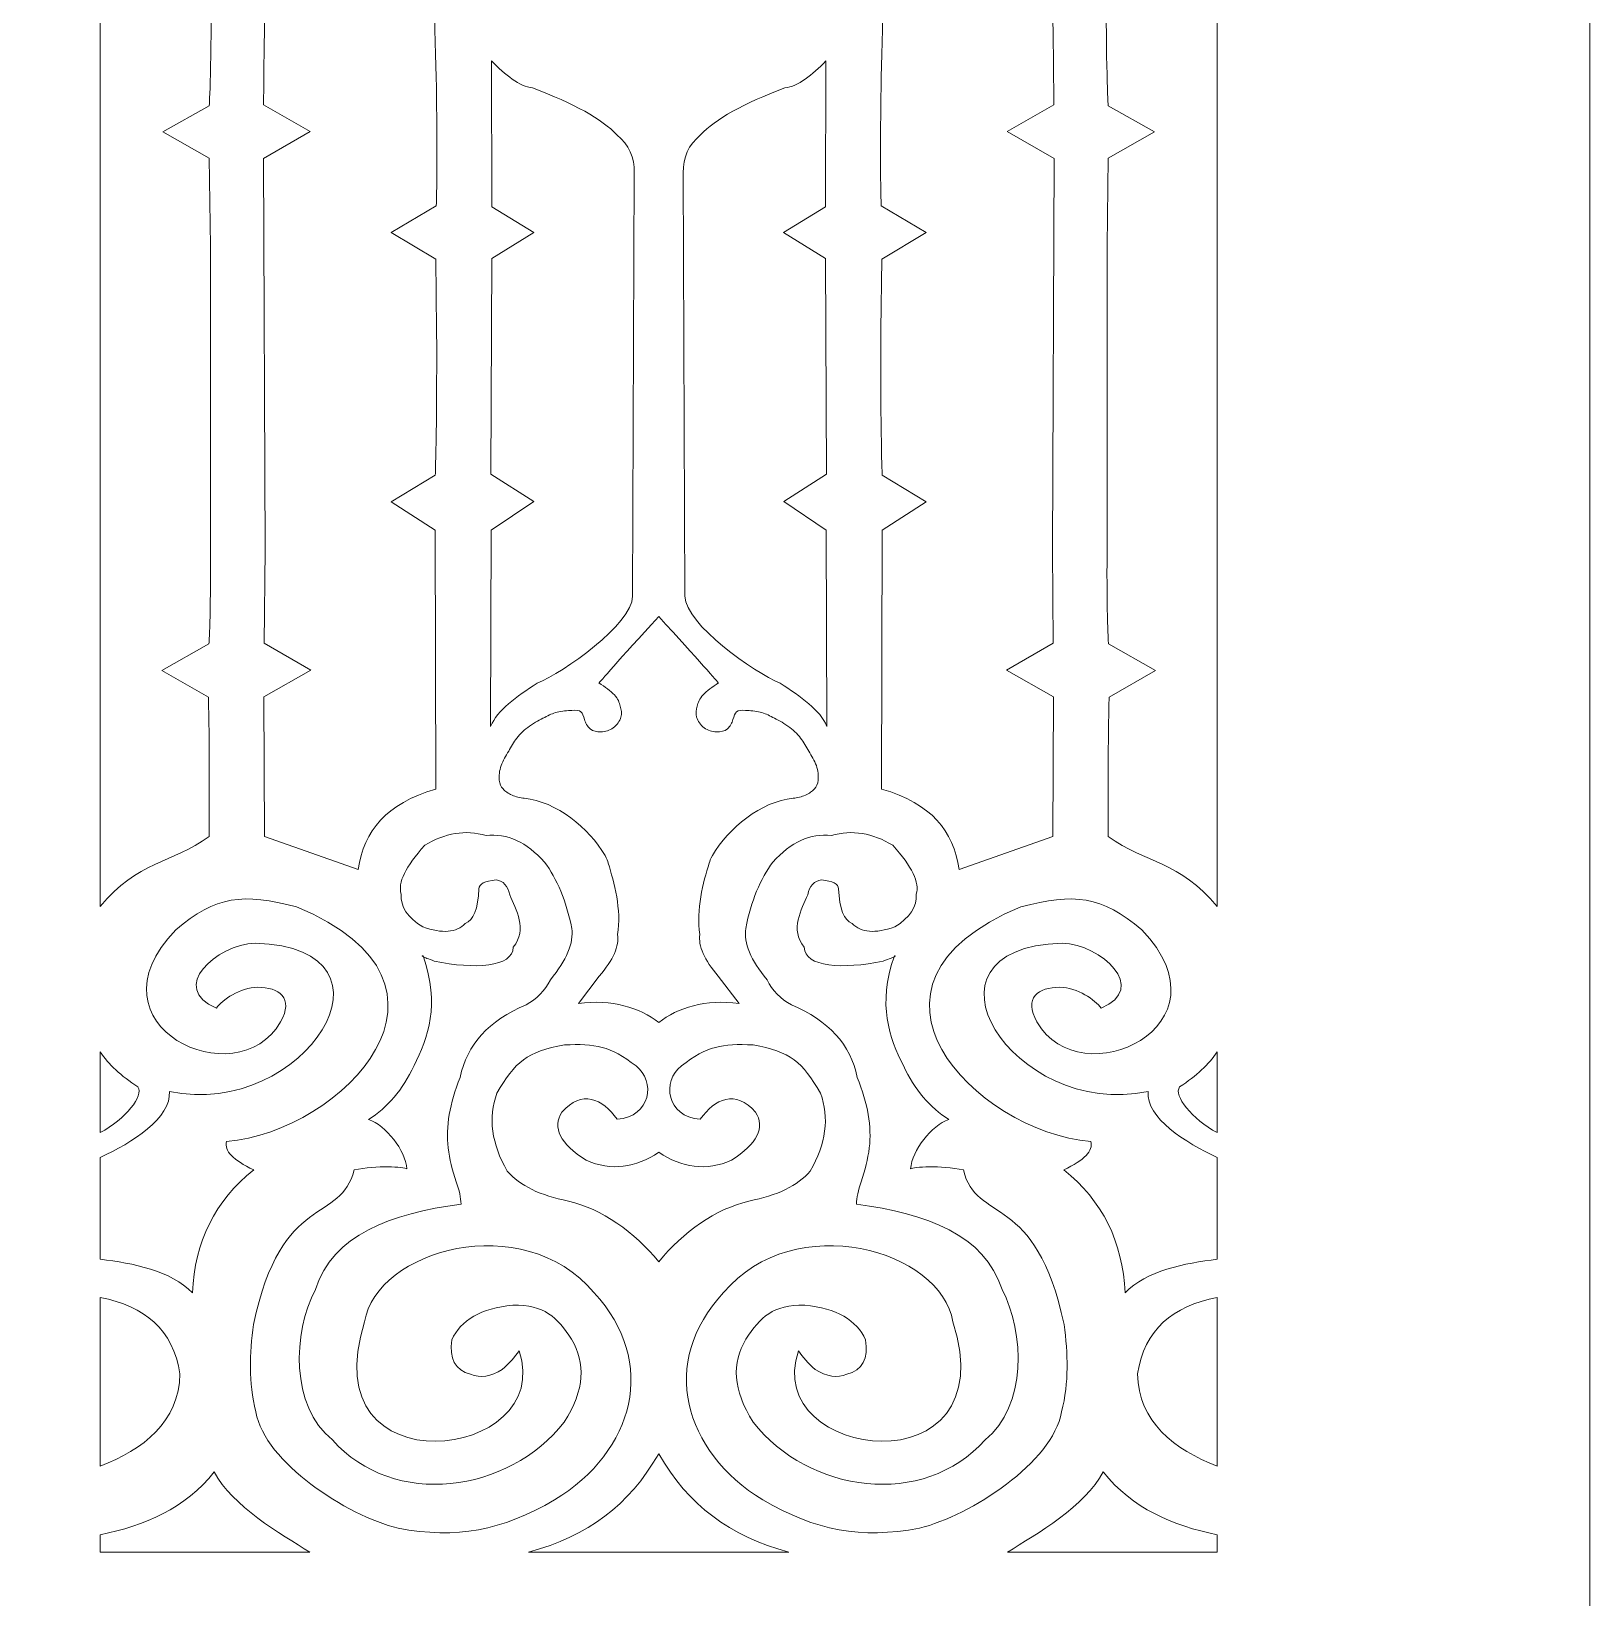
# Model space of a CAD drawing. Header units: centimetres. Extents: x -57 to 60, y -43 to 40.
# Drawn here: x 30.64 to 45.28, y -26.9 to -12.19 of the extents above; entities that cross this region are included whole.
import ezdxf

# ---------------------------------------------------------------- set-up
doc = ezdxf.new("R2010")
doc.units = ezdxf.units.CM
doc.header["$MEASUREMENT"] = 0
doc.layers.add('layer 1', color=7, linetype='Continuous')

msp = doc.modelspace()

# ---------------------------------------------------------------- linework, layer by layer
at = {"layer": 'layer 1', "color": 250, "lineweight": 9}
for points, knots in [([(45.28032, -0.61525), (45.28032, -0.61525), (45.28032, -40.34897), (45.28032, -40.34897), (45.28032, -40.34897), (45.28032, -40.34897), (44.75211, -40.34897), (44.75211, -40.34897), (44.75211, -40.34897), (44.75211, -40.34897), (44.75211, -40.81963), (44.75211, -40.81963), (44.75211, -40.81963), (44.75211, -40.81963), (43.96716, -40.81963), (43.96716, -40.81963), (43.96716, -40.81963), (43.96716, -40.81963), (43.96716, -40.34897), (43.96716, -40.34897), (43.96716, -40.34897), (43.96716, -40.34897), (42.82532, -40.34897), (42.82532, -40.34897), (42.82532, -40.34897), (42.82532, -40.34897), (42.82532, -41.2901), (42.82532, -41.2901), (42.82532, -41.2901), (42.82532, -41.2901), (44.50389, -41.29158), (44.50389, -41.29158), (44.50389, -41.29158), (44.69776, -41.29186), (44.86098, -41.39191), (44.86098, -41.60379), (44.86098, -41.60379), (44.86098, -41.83574), (44.67837, -41.91753), (44.47721, -41.91753), (44.47721, -41.91753), (44.47721, -41.91753), (38.23844, -41.91357), (38.23844, -41.91357), (38.23844, -41.91357), (38.23844, -41.91357), (28.45853, -41.91538), (28.45853, -41.91538), (28.45853, -41.91538), (28.45853, -41.91538), (28.45993, -27.86528), (28.45993, -27.86528), (28.45993, -27.86528), (28.45993, -27.86528), (28.46242, 0.30258), (28.46242, 0.30258), (28.46242, 0.30258), (28.46242, 0.30258), (43.08067, 0.3026), (43.08067, 0.3026), (43.08067, 0.3026), (43.08067, 0.3026), (43.08067, -0.61525), (43.08067, -0.61525), (43.08067, -0.61525), (43.08067, -0.61525), (43.96724, -0.61525), (43.96724, -0.61525), (43.96724, -0.61525), (43.96724, -0.61525), (43.9673, 0.30213), (43.9673, 0.30213), (43.9673, 0.30213), (43.9673, 0.30213), (44.75196, 0.30215), (44.75196, 0.30215), (44.75196, 0.30215), (44.75196, 0.30215), (44.75202, -0.61525), (44.75202, -0.61525), (44.75202, -0.61525), (44.75202, -0.61525), (45.28032, -0.61525), (45.28032, -0.61525)], [0, 0, 0, 0, 0.04545455, 0.04545455, 0.04545455, 0.04545455, 0.09090909, 0.09090909, 0.09090909, 0.09090909, 0.13636364, 0.13636364, 0.13636364, 0.13636364, 0.18181818, 0.18181818, 0.18181818, 0.18181818, 0.22727273, 0.22727273, 0.22727273, 0.22727273, 0.27272727, 0.27272727, 0.27272727, 0.27272727, 0.31818182, 0.31818182, 0.31818182, 0.31818182, 0.36363636, 0.36363636, 0.36363636, 0.36363636, 0.40909091, 0.40909091, 0.40909091, 0.40909091, 0.45454545, 0.45454545, 0.45454545, 0.45454545, 0.5, 0.5, 0.5, 0.5, 0.54545455, 0.54545455, 0.54545455, 0.54545455, 0.59090909, 0.59090909, 0.59090909, 0.59090909, 0.63636364, 0.63636364, 0.63636364, 0.63636364, 0.68181818, 0.68181818, 0.68181818, 0.68181818, 0.72727273, 0.72727273, 0.72727273, 0.72727273, 0.77272727, 0.77272727, 0.77272727, 0.77272727, 0.81818182, 0.81818182, 0.81818182, 0.81818182, 0.86363636, 0.86363636, 0.86363636, 0.86363636, 0.90909091, 0.90909091, 0.90909091, 0.90909091, 1, 1, 1, 1]), ([(31.2832, -20.41032), (31.2832, -20.41032), (31.2832, -11.03386), (31.2832, -11.03386), (31.2832, -11.03386), (31.43518, -11.22485), (31.59277, -11.36597), (31.7179, -11.43883), (31.7179, -11.43883), (31.90635, -11.55226), (32.18446, -11.66567), (32.32476, -11.70421), (32.32476, -11.70421), (32.33181, -12.48266), (32.30725, -12.88865), (32.30725, -12.88865), (32.30725, -12.88865), (32.30725, -12.88865), (31.87209, -13.1325), (31.87209, -13.1325), (31.87209, -13.1325), (31.87209, -13.1325), (32.30801, -13.37871), (32.30801, -13.37871), (32.30801, -13.37871), (32.30801, -13.37871), (32.3181, -14.2056), (32.3181, -14.2056), (32.3181, -14.2056), (32.3181, -14.2056), (32.31795, -17.06929), (32.31795, -17.06929), (32.31795, -17.06929), (32.32309, -17.68396), (32.30463, -17.94311), (32.30463, -17.94311), (32.30463, -17.94311), (32.30463, -17.94311), (31.86231, -18.19165), (31.86231, -18.19165), (31.86231, -18.19165), (31.86231, -18.19165), (32.29939, -18.44173), (32.29939, -18.44173), (32.29939, -18.44173), (32.31108, -18.87685), (32.30494, -19.31533), (32.3067, -19.75068), (32.3067, -19.75068), (31.9541, -20.00814), (31.63494, -19.98095), (31.2832, -20.41032)], [0, 0, 0, 0, 0.07142857, 0.07142857, 0.07142857, 0.07142857, 0.14285714, 0.14285714, 0.14285714, 0.14285714, 0.21428571, 0.21428571, 0.21428571, 0.21428571, 0.28571429, 0.28571429, 0.28571429, 0.28571429, 0.35714286, 0.35714286, 0.35714286, 0.35714286, 0.42857143, 0.42857143, 0.42857143, 0.42857143, 0.5, 0.5, 0.5, 0.5, 0.57142857, 0.57142857, 0.57142857, 0.57142857, 0.64285714, 0.64285714, 0.64285714, 0.64285714, 0.71428571, 0.71428571, 0.71428571, 0.71428571, 0.78571429, 0.78571429, 0.78571429, 0.78571429, 0.85714286, 0.85714286, 0.85714286, 0.85714286, 1, 1, 1, 1]), ([(41.77976, -11.03386), (41.77976, -11.03386), (41.77976, -20.41032), (41.77976, -20.41032), (41.77976, -20.41032), (41.42802, -19.98095), (41.10886, -20.00814), (40.75626, -19.75068), (40.75626, -19.75068), (40.75802, -19.31533), (40.75188, -18.87685), (40.76357, -18.44173), (40.76357, -18.44173), (40.76357, -18.44173), (41.20066, -18.19165), (41.20066, -18.19165), (41.20066, -18.19165), (41.20066, -18.19165), (40.75833, -17.94311), (40.75833, -17.94311), (40.75833, -17.94311), (40.75833, -17.94311), (40.73987, -17.68396), (40.74501, -17.06929), (40.74501, -17.06929), (40.74501, -17.06929), (40.74486, -14.2056), (40.74486, -14.2056), (40.74486, -14.2056), (40.74486, -14.2056), (40.75495, -13.37871), (40.75495, -13.37871), (40.75495, -13.37871), (40.75495, -13.37871), (41.19087, -13.1325), (41.19087, -13.1325), (41.19087, -13.1325), (41.19087, -13.1325), (40.75571, -12.88865), (40.75571, -12.88865), (40.75571, -12.88865), (40.75571, -12.88865), (40.73115, -12.48266), (40.73821, -11.70421), (40.73821, -11.70421), (40.8785, -11.66567), (41.15661, -11.55226), (41.34506, -11.43883), (41.34506, -11.43883), (41.47019, -11.36597), (41.62778, -11.22485), (41.77976, -11.03386)], [0, 0, 0, 0, 0.07142857, 0.07142857, 0.07142857, 0.07142857, 0.14285714, 0.14285714, 0.14285714, 0.14285714, 0.21428571, 0.21428571, 0.21428571, 0.21428571, 0.28571429, 0.28571429, 0.28571429, 0.28571429, 0.35714286, 0.35714286, 0.35714286, 0.35714286, 0.42857143, 0.42857143, 0.42857143, 0.42857143, 0.5, 0.5, 0.5, 0.5, 0.57142857, 0.57142857, 0.57142857, 0.57142857, 0.64285714, 0.64285714, 0.64285714, 0.64285714, 0.71428571, 0.71428571, 0.71428571, 0.71428571, 0.78571429, 0.78571429, 0.78571429, 0.78571429, 0.85714286, 0.85714286, 0.85714286, 0.85714286, 1, 1, 1, 1]), ([(33.70673, -20.0616), (33.70673, -20.0616), (32.82687, -19.75035), (32.82687, -19.75035), (32.82687, -19.75035), (32.82687, -19.75035), (32.82142, -18.44121), (32.82142, -18.44121), (32.82142, -18.44121), (32.82142, -18.44121), (33.26177, -18.19025), (33.26177, -18.19025), (33.26177, -18.19025), (33.26177, -18.19025), (32.82412, -17.93576), (32.82412, -17.93576), (32.82412, -17.93576), (32.82412, -17.93576), (32.83166, -17.05956), (32.83166, -17.05956), (32.83166, -17.05956), (32.83166, -17.05956), (32.81654, -13.38151), (32.81654, -13.38151), (32.81654, -13.38151), (32.81654, -13.38151), (33.25561, -13.12857), (33.25561, -13.12857), (33.25561, -13.12857), (33.25561, -13.12857), (32.81811, -12.87695), (32.81811, -12.87695), (32.81811, -12.87695), (32.81811, -12.87695), (32.82071, -12.45907), (32.83289, -11.69028), (32.83289, -11.69028), (33.09898, -11.62735), (33.59831, -11.16846), (33.637, -11.03876), (33.637, -11.03876), (33.78937, -11.1915), (34.19916, -11.63576), (34.4107, -11.65552), (34.4107, -11.65552), (34.46822, -13.12482), (34.44088, -13.82598), (34.44088, -13.82598), (34.44088, -13.82598), (34.44088, -13.82598), (34.01671, -14.0763), (34.01671, -14.0763), (34.01671, -14.0763), (34.01671, -14.0763), (34.43526, -14.32888), (34.43526, -14.32888), (34.43526, -14.32888), (34.43526, -14.32888), (34.44425, -14.99171), (34.44425, -14.99171), (34.44425, -14.99171), (34.44749, -15.98624), (34.43157, -16.35786), (34.43157, -16.35786), (34.43157, -16.35786), (34.43157, -16.35786), (34.01664, -16.60617), (34.01664, -16.60617), (34.01664, -16.60617), (34.01664, -16.60617), (34.43196, -16.87522), (34.43196, -16.87522), (34.43196, -16.87522), (34.43196, -16.87522), (34.43715, -19.30605), (34.43715, -19.30605), (34.43715, -19.30605), (33.96426, -19.44396), (33.76517, -19.6972), (33.70673, -20.0616)], [0, 0, 0, 0, 0.04761905, 0.04761905, 0.04761905, 0.04761905, 0.0952381, 0.0952381, 0.0952381, 0.0952381, 0.14285714, 0.14285714, 0.14285714, 0.14285714, 0.19047619, 0.19047619, 0.19047619, 0.19047619, 0.23809524, 0.23809524, 0.23809524, 0.23809524, 0.28571429, 0.28571429, 0.28571429, 0.28571429, 0.33333333, 0.33333333, 0.33333333, 0.33333333, 0.38095238, 0.38095238, 0.38095238, 0.38095238, 0.42857143, 0.42857143, 0.42857143, 0.42857143, 0.47619048, 0.47619048, 0.47619048, 0.47619048, 0.52380952, 0.52380952, 0.52380952, 0.52380952, 0.57142857, 0.57142857, 0.57142857, 0.57142857, 0.61904762, 0.61904762, 0.61904762, 0.61904762, 0.66666667, 0.66666667, 0.66666667, 0.66666667, 0.71428571, 0.71428571, 0.71428571, 0.71428571, 0.76190476, 0.76190476, 0.76190476, 0.76190476, 0.80952381, 0.80952381, 0.80952381, 0.80952381, 0.85714286, 0.85714286, 0.85714286, 0.85714286, 0.9047619, 0.9047619, 0.9047619, 0.9047619, 1, 1, 1, 1]), ([(39.35623, -20.0616), (39.35623, -20.0616), (40.23609, -19.75035), (40.23609, -19.75035), (40.23609, -19.75035), (40.23609, -19.75035), (40.24154, -18.44121), (40.24154, -18.44121), (40.24154, -18.44121), (40.24154, -18.44121), (39.80119, -18.19025), (39.80119, -18.19025), (39.80119, -18.19025), (39.80119, -18.19025), (40.23884, -17.93576), (40.23884, -17.93576), (40.23884, -17.93576), (40.23884, -17.93576), (40.2313, -17.05956), (40.2313, -17.05956), (40.2313, -17.05956), (40.2313, -17.05956), (40.24642, -13.38151), (40.24642, -13.38151), (40.24642, -13.38151), (40.24642, -13.38151), (39.80735, -13.12857), (39.80735, -13.12857), (39.80735, -13.12857), (39.80735, -13.12857), (40.24485, -12.87695), (40.24485, -12.87695), (40.24485, -12.87695), (40.24485, -12.87695), (40.24225, -12.45907), (40.23007, -11.69028), (40.23007, -11.69028), (39.96398, -11.62735), (39.46465, -11.16846), (39.42596, -11.03876), (39.42596, -11.03876), (39.27359, -11.1915), (38.8638, -11.63576), (38.65227, -11.65552), (38.65227, -11.65552), (38.59474, -13.12482), (38.62208, -13.82598), (38.62208, -13.82598), (38.62208, -13.82598), (38.62208, -13.82598), (39.04625, -14.0763), (39.04625, -14.0763), (39.04625, -14.0763), (39.04625, -14.0763), (38.6277, -14.32888), (38.6277, -14.32888), (38.6277, -14.32888), (38.6277, -14.32888), (38.61871, -14.99171), (38.61871, -14.99171), (38.61871, -14.99171), (38.61547, -15.98624), (38.63139, -16.35786), (38.63139, -16.35786), (38.63139, -16.35786), (38.63139, -16.35786), (39.04632, -16.60617), (39.04632, -16.60617), (39.04632, -16.60617), (39.04632, -16.60617), (38.631, -16.87522), (38.631, -16.87522), (38.631, -16.87522), (38.631, -16.87522), (38.62581, -19.30605), (38.62581, -19.30605), (38.62581, -19.30605), (39.0987, -19.44396), (39.29779, -19.6972), (39.35623, -20.0616)], [0, 0, 0, 0, 0.04761905, 0.04761905, 0.04761905, 0.04761905, 0.0952381, 0.0952381, 0.0952381, 0.0952381, 0.14285714, 0.14285714, 0.14285714, 0.14285714, 0.19047619, 0.19047619, 0.19047619, 0.19047619, 0.23809524, 0.23809524, 0.23809524, 0.23809524, 0.28571429, 0.28571429, 0.28571429, 0.28571429, 0.33333333, 0.33333333, 0.33333333, 0.33333333, 0.38095238, 0.38095238, 0.38095238, 0.38095238, 0.42857143, 0.42857143, 0.42857143, 0.42857143, 0.47619048, 0.47619048, 0.47619048, 0.47619048, 0.52380952, 0.52380952, 0.52380952, 0.52380952, 0.57142857, 0.57142857, 0.57142857, 0.57142857, 0.61904762, 0.61904762, 0.61904762, 0.61904762, 0.66666667, 0.66666667, 0.66666667, 0.66666667, 0.71428571, 0.71428571, 0.71428571, 0.71428571, 0.76190476, 0.76190476, 0.76190476, 0.76190476, 0.80952381, 0.80952381, 0.80952381, 0.80952381, 0.85714286, 0.85714286, 0.85714286, 0.85714286, 0.9047619, 0.9047619, 0.9047619, 0.9047619, 1, 1, 1, 1]), ([(34.95349, -16.34835), (34.95349, -16.34835), (34.9636, -14.32207), (34.9636, -14.32207), (34.9636, -14.32207), (34.9636, -14.32207), (35.35795, -14.07769), (35.35795, -14.07769), (35.35795, -14.07769), (35.35795, -14.07769), (34.96303, -13.83716), (34.96303, -13.83716), (34.96303, -13.83716), (34.96303, -13.83716), (34.95978, -12.4644), (34.95978, -12.4644), (34.95978, -12.4644), (35.09103, -12.59802), (35.21995, -12.70524), (35.34659, -12.71899), (35.34659, -12.71899), (35.735, -12.86527), (35.99892, -13.01216), (36.13836, -13.1597), (36.13836, -13.1597), (36.25161, -13.25345), (36.30559, -13.37239), (36.30033, -13.51656), (36.30033, -13.51656), (36.30033, -13.51656), (36.28558, -17.4943), (36.28558, -17.4943), (36.28558, -17.4943), (36.27981, -17.75911), (35.63636, -18.21088), (35.38907, -18.31217), (35.38907, -18.31217), (35.19601, -18.43723), (35.01298, -18.56378), (34.95208, -18.71695), (34.95208, -18.71695), (34.95208, -18.71695), (34.95746, -16.87416), (34.95746, -16.87416), (34.95746, -16.87416), (34.95746, -16.87416), (35.35707, -16.60341), (35.35707, -16.60341), (35.35707, -16.60341), (35.35707, -16.60341), (34.95349, -16.34835), (34.95349, -16.34835)], [0, 0, 0, 0, 0.07142857, 0.07142857, 0.07142857, 0.07142857, 0.14285714, 0.14285714, 0.14285714, 0.14285714, 0.21428571, 0.21428571, 0.21428571, 0.21428571, 0.28571429, 0.28571429, 0.28571429, 0.28571429, 0.35714286, 0.35714286, 0.35714286, 0.35714286, 0.42857143, 0.42857143, 0.42857143, 0.42857143, 0.5, 0.5, 0.5, 0.5, 0.57142857, 0.57142857, 0.57142857, 0.57142857, 0.64285714, 0.64285714, 0.64285714, 0.64285714, 0.71428571, 0.71428571, 0.71428571, 0.71428571, 0.78571429, 0.78571429, 0.78571429, 0.78571429, 0.85714286, 0.85714286, 0.85714286, 0.85714286, 1, 1, 1, 1]), ([(38.10948, -16.34835), (38.10948, -16.34835), (38.09936, -14.32207), (38.09936, -14.32207), (38.09936, -14.32207), (38.09936, -14.32207), (37.70501, -14.07769), (37.70501, -14.07769), (37.70501, -14.07769), (37.70501, -14.07769), (38.09993, -13.83716), (38.09993, -13.83716), (38.09993, -13.83716), (38.09993, -13.83716), (38.10318, -12.4644), (38.10318, -12.4644), (38.10318, -12.4644), (37.97194, -12.59802), (37.84301, -12.70524), (37.71637, -12.71899), (37.71637, -12.71899), (37.32796, -12.86527), (37.06404, -13.01216), (36.92461, -13.1597), (36.92461, -13.1597), (36.81135, -13.25345), (36.75737, -13.37239), (36.76263, -13.51656), (36.76263, -13.51656), (36.76263, -13.51656), (36.77738, -17.4943), (36.77738, -17.4943), (36.77738, -17.4943), (36.78315, -17.75911), (37.4266, -18.21088), (37.6739, -18.31217), (37.6739, -18.31217), (37.86695, -18.43723), (38.04998, -18.56378), (38.11088, -18.71695), (38.11088, -18.71695), (38.11088, -18.71695), (38.1055, -16.87416), (38.1055, -16.87416), (38.1055, -16.87416), (38.1055, -16.87416), (37.70589, -16.60341), (37.70589, -16.60341), (37.70589, -16.60341), (37.70589, -16.60341), (38.10948, -16.34835), (38.10948, -16.34835)], [0, 0, 0, 0, 0.07142857, 0.07142857, 0.07142857, 0.07142857, 0.14285714, 0.14285714, 0.14285714, 0.14285714, 0.21428571, 0.21428571, 0.21428571, 0.21428571, 0.28571429, 0.28571429, 0.28571429, 0.28571429, 0.35714286, 0.35714286, 0.35714286, 0.35714286, 0.42857143, 0.42857143, 0.42857143, 0.42857143, 0.5, 0.5, 0.5, 0.5, 0.57142857, 0.57142857, 0.57142857, 0.57142857, 0.64285714, 0.64285714, 0.64285714, 0.64285714, 0.71428571, 0.71428571, 0.71428571, 0.71428571, 0.78571429, 0.78571429, 0.78571429, 0.78571429, 0.85714286, 0.85714286, 0.85714286, 0.85714286, 1, 1, 1, 1]), ([(37.28645, -21.32004), (37.28645, -21.32004), (37.09128, -21.06476), (37.09128, -21.06476), (37.09128, -21.06476), (36.95844, -20.91129), (36.90078, -20.78055), (36.91829, -20.67255), (36.91829, -20.67255), (36.87973, -20.44056), (36.9498, -20.18154), (37.00609, -20.00217), (37.00609, -20.00217), (37.0121, -19.98304), (37.01705, -19.96312), (37.0362, -19.92998), (37.0362, -19.92998), (37.18469, -19.67321), (37.49537, -19.42134), (37.79447, -19.39306), (37.79447, -19.39306), (37.83445, -19.38927), (37.87511, -19.37853), (37.91008, -19.36314), (37.91008, -19.36314), (37.94509, -19.34774), (37.97444, -19.32767), (37.99482, -19.3055), (37.99482, -19.3055), (38.01521, -19.28332), (38.02667, -19.25902), (38.03025, -19.22148), (38.03025, -19.22148), (38.03382, -19.18393), (38.02951, -19.13314), (38.0127, -19.08556), (38.0127, -19.08556), (37.9959, -19.03797), (37.96658, -18.99358), (37.94169, -18.95095), (37.94169, -18.95095), (37.9168, -18.90833), (37.8963, -18.86743), (37.86508, -18.82709), (37.86508, -18.82709), (37.83387, -18.78676), (37.79193, -18.74696), (37.74479, -18.71374), (37.74479, -18.71374), (37.69766, -18.68051), (37.64535, -18.6539), (37.6032, -18.6323), (37.6032, -18.6323), (37.56106, -18.6107), (37.5291, -18.5941), (37.48592, -18.58363), (37.48592, -18.58363), (37.44272, -18.57315), (37.38826, -18.56877), (37.3473, -18.56687), (37.3473, -18.56687), (37.30632, -18.56498), (37.27883, -18.56557), (37.26225, -18.57964), (37.26225, -18.57964), (37.24568, -18.59374), (37.24001, -18.6213), (37.22941, -18.65268), (37.22941, -18.65268), (37.21879, -18.68403), (37.20325, -18.71923), (37.1768, -18.74092), (37.1768, -18.74092), (37.15036, -18.7626), (37.11298, -18.77081), (37.07354, -18.76904), (37.07354, -18.76904), (37.03409, -18.76726), (36.99252, -18.75552), (36.95834, -18.73035), (36.95834, -18.73035), (36.92417, -18.70518), (36.89734, -18.66659), (36.88704, -18.63073), (36.88704, -18.63073), (36.87673, -18.59488), (36.88295, -18.56175), (36.8923, -18.52747), (36.8923, -18.52747), (36.90167, -18.4932), (36.91419, -18.45778), (36.94813, -18.42128), (36.94813, -18.42128), (36.98207, -18.38479), (37.03748, -18.34721), (37.09286, -18.30964), (37.09286, -18.30964), (37.09286, -18.30964), (36.90625, -18.09215), (36.53148, -17.6861), (36.53148, -17.6861), (36.15672, -18.09215), (35.9701, -18.30964), (35.9701, -18.30964), (35.9701, -18.30964), (36.02549, -18.34721), (36.08089, -18.38479), (36.11483, -18.42128), (36.11483, -18.42128), (36.14877, -18.45778), (36.1613, -18.4932), (36.17066, -18.52747), (36.17066, -18.52747), (36.18001, -18.56175), (36.18623, -18.59488), (36.17593, -18.63073), (36.17593, -18.63073), (36.16562, -18.66659), (36.1388, -18.70518), (36.10462, -18.73035), (36.10462, -18.73035), (36.07044, -18.75552), (36.02887, -18.76726), (35.98942, -18.76904), (35.98942, -18.76904), (35.94998, -18.77081), (35.91261, -18.7626), (35.88616, -18.74092), (35.88616, -18.74092), (35.85971, -18.71923), (35.84417, -18.68403), (35.83355, -18.65268), (35.83355, -18.65268), (35.82295, -18.6213), (35.81728, -18.59374), (35.80071, -18.57964), (35.80071, -18.57964), (35.78413, -18.56557), (35.75664, -18.56498), (35.71567, -18.56687), (35.71567, -18.56687), (35.6747, -18.56877), (35.62024, -18.57315), (35.57705, -18.58363), (35.57705, -18.58363), (35.53386, -18.5941), (35.5019, -18.6107), (35.45976, -18.6323), (35.45976, -18.6323), (35.41761, -18.6539), (35.3653, -18.68051), (35.31817, -18.71374), (35.31817, -18.71374), (35.27103, -18.74696), (35.22909, -18.78676), (35.19788, -18.82709), (35.19788, -18.82709), (35.16666, -18.86743), (35.14616, -18.90833), (35.12127, -18.95095), (35.12127, -18.95095), (35.09638, -18.99358), (35.06706, -19.03797), (35.05026, -19.08556), (35.05026, -19.08556), (35.03345, -19.13314), (35.02914, -19.18393), (35.03272, -19.22148), (35.03272, -19.22148), (35.03629, -19.25902), (35.04775, -19.28332), (35.06814, -19.3055), (35.06814, -19.3055), (35.08852, -19.32767), (35.11788, -19.34774), (35.15288, -19.36314), (35.15288, -19.36314), (35.18785, -19.37853), (35.22851, -19.38927), (35.26849, -19.39306), (35.26849, -19.39306), (35.56759, -19.42134), (35.87827, -19.67321), (36.02676, -19.92998), (36.02676, -19.92998), (36.04591, -19.96312), (36.05086, -19.98304), (36.05687, -20.00217), (36.05687, -20.00217), (36.11316, -20.18154), (36.18323, -20.44056), (36.14467, -20.67255), (36.14467, -20.67255), (36.16219, -20.78055), (36.10453, -20.91129), (35.97168, -21.06476), (35.97168, -21.06476), (35.97168, -21.06476), (35.77651, -21.32004), (35.77651, -21.32004), (35.77651, -21.32004), (36.09158, -21.27835), (36.35161, -21.358), (36.53148, -21.5007), (36.53148, -21.5007), (36.71135, -21.358), (36.97138, -21.27835), (37.28645, -21.32004)], [0, 0, 0, 0, 0.01886792, 0.01886792, 0.01886792, 0.01886792, 0.03773585, 0.03773585, 0.03773585, 0.03773585, 0.05660377, 0.05660377, 0.05660377, 0.05660377, 0.0754717, 0.0754717, 0.0754717, 0.0754717, 0.09433962, 0.09433962, 0.09433962, 0.09433962, 0.11320755, 0.11320755, 0.11320755, 0.11320755, 0.13207547, 0.13207547, 0.13207547, 0.13207547, 0.1509434, 0.1509434, 0.1509434, 0.1509434, 0.16981132, 0.16981132, 0.16981132, 0.16981132, 0.18867925, 0.18867925, 0.18867925, 0.18867925, 0.20754717, 0.20754717, 0.20754717, 0.20754717, 0.22641509, 0.22641509, 0.22641509, 0.22641509, 0.24528302, 0.24528302, 0.24528302, 0.24528302, 0.26415094, 0.26415094, 0.26415094, 0.26415094, 0.28301887, 0.28301887, 0.28301887, 0.28301887, 0.30188679, 0.30188679, 0.30188679, 0.30188679, 0.32075472, 0.32075472, 0.32075472, 0.32075472, 0.33962264, 0.33962264, 0.33962264, 0.33962264, 0.35849057, 0.35849057, 0.35849057, 0.35849057, 0.37735849, 0.37735849, 0.37735849, 0.37735849, 0.39622642, 0.39622642, 0.39622642, 0.39622642, 0.41509434, 0.41509434, 0.41509434, 0.41509434, 0.43396226, 0.43396226, 0.43396226, 0.43396226, 0.45283019, 0.45283019, 0.45283019, 0.45283019, 0.47169811, 0.47169811, 0.47169811, 0.47169811, 0.49056604, 0.49056604, 0.49056604, 0.49056604, 0.50943396, 0.50943396, 0.50943396, 0.50943396, 0.52830189, 0.52830189, 0.52830189, 0.52830189, 0.54716981, 0.54716981, 0.54716981, 0.54716981, 0.56603774, 0.56603774, 0.56603774, 0.56603774, 0.58490566, 0.58490566, 0.58490566, 0.58490566, 0.60377358, 0.60377358, 0.60377358, 0.60377358, 0.62264151, 0.62264151, 0.62264151, 0.62264151, 0.64150943, 0.64150943, 0.64150943, 0.64150943, 0.66037736, 0.66037736, 0.66037736, 0.66037736, 0.67924528, 0.67924528, 0.67924528, 0.67924528, 0.69811321, 0.69811321, 0.69811321, 0.69811321, 0.71698113, 0.71698113, 0.71698113, 0.71698113, 0.73584906, 0.73584906, 0.73584906, 0.73584906, 0.75471698, 0.75471698, 0.75471698, 0.75471698, 0.77358491, 0.77358491, 0.77358491, 0.77358491, 0.79245283, 0.79245283, 0.79245283, 0.79245283, 0.81132075, 0.81132075, 0.81132075, 0.81132075, 0.83018868, 0.83018868, 0.83018868, 0.83018868, 0.8490566, 0.8490566, 0.8490566, 0.8490566, 0.86792453, 0.86792453, 0.86792453, 0.86792453, 0.88679245, 0.88679245, 0.88679245, 0.88679245, 0.90566038, 0.90566038, 0.90566038, 0.90566038, 0.9245283, 0.9245283, 0.9245283, 0.9245283, 0.94339623, 0.94339623, 0.94339623, 0.94339623, 0.96226415, 0.96226415, 0.96226415, 0.96226415, 1, 1, 1, 1]), ([(34.23203, -21.90451), (34.3647, -21.64449), (34.47636, -21.32568), (34.31947, -20.88234), (34.31947, -20.88234), (34.333, -20.88921), (34.36235, -20.90129), (34.42208, -20.92247), (34.42208, -20.92247), (34.79985, -21.00173), (35.16166, -20.98094), (35.16412, -20.791), (35.16412, -20.791), (35.30263, -20.62312), (35.18874, -20.43715), (35.13094, -20.30007), (35.13094, -20.30007), (35.11354, -20.21537), (35.07096, -20.16835), (35.00322, -20.15902), (35.00322, -20.15902), (34.89624, -20.17006), (34.84253, -20.1982), (34.84208, -20.24344), (34.84208, -20.24344), (34.83304, -20.43206), (34.79003, -20.5406), (34.71303, -20.56906), (34.71303, -20.56906), (34.63085, -20.65561), (34.49775, -20.66632), (34.31375, -20.60118), (34.31375, -20.60118), (34.17118, -20.51409), (34.10352, -20.41166), (34.11075, -20.29385), (34.11075, -20.29385), (34.07774, -20.1867), (34.15157, -20.03364), (34.33225, -19.8347), (34.33225, -19.8347), (34.52209, -19.71804), (34.71423, -19.68718), (34.90866, -19.7421), (34.90866, -19.7421), (35.10683, -19.72143), (35.29002, -19.80478), (35.45827, -19.99213), (35.45827, -19.99213), (35.57692, -20.1496), (35.6622, -20.3571), (35.7141, -20.61465), (35.7141, -20.61465), (35.73366, -20.75226), (35.66667, -20.91317), (35.51315, -21.09738), (35.51315, -21.09738), (35.46242, -21.20067), (35.38612, -21.27966), (35.28424, -21.33435), (35.28424, -21.33435), (34.93448, -21.48004), (34.72821, -21.70678), (34.66545, -22.01462), (34.66545, -22.01462), (34.5668, -22.26053), (34.52915, -22.48143), (34.5525, -22.67732), (34.5525, -22.67732), (34.56606, -22.78054), (34.59137, -22.88639), (34.62844, -22.99487), (34.62844, -22.99487), (34.65684, -23.07476), (34.67191, -23.14499), (34.67365, -23.20561), (34.67365, -23.20561), (34.01137, -23.29716), (33.47084, -23.49194), (33.30445, -24.00768), (33.30445, -24.00768), (33.09213, -24.4155), (33.07004, -25.10179), (33.46455, -25.4203), (33.46455, -25.4203), (34.04165, -26.07038), (35.12425, -25.92117), (35.64278, -25.25313), (35.64278, -25.25313), (35.83913, -24.9484), (35.84381, -24.70051), (35.71293, -24.47596), (35.71293, -24.47596), (35.5764, -24.26491), (35.45732, -24.15211), (35.15943, -24.15432), (35.15943, -24.15432), (34.86157, -24.18497), (34.67079, -24.2942), (34.58711, -24.48198), (34.58711, -24.48198), (34.55921, -24.65789), (34.61819, -24.76522), (34.76406, -24.804), (34.76406, -24.804), (34.85388, -24.84223), (34.95306, -24.82724), (35.06155, -24.75906), (35.06155, -24.75906), (35.12707, -24.70126), (35.17937, -24.64242), (35.21847, -24.58251), (35.21847, -24.58251), (35.57566, -25.61939), (33.2524, -25.90584), (33.7679, -24.31161), (33.7679, -24.31161), (33.87436, -23.63915), (35.25304, -23.24168), (35.92252, -24.03733), (35.92252, -24.03733), (36.53117, -24.6911), (36.30143, -25.52729), (35.55263, -25.98481), (35.55263, -25.98481), (35.05136, -26.27464), (34.63605, -26.35215), (34.0823, -26.25086), (34.0823, -26.25086), (33.59508, -26.12974), (32.83132, -25.63421), (32.74539, -25.158), (32.74539, -25.158), (32.67461, -24.87282), (32.68568, -24.61559), (32.72251, -24.33605), (32.72251, -24.33605), (32.98578, -23.08605), (33.55009, -23.38993), (33.66789, -22.88439), (33.66789, -22.88439), (33.88286, -22.83636), (34.13865, -22.85804), (34.16468, -22.87486), (34.16468, -22.87486), (34.15153, -22.69886), (33.96791, -22.46783), (33.80461, -22.40965), (33.80461, -22.40965), (33.98302, -22.29909), (34.12548, -22.13071), (34.23203, -21.90451)], [0, 0, 0, 0, 0.02564103, 0.02564103, 0.02564103, 0.02564103, 0.05128205, 0.05128205, 0.05128205, 0.05128205, 0.07692308, 0.07692308, 0.07692308, 0.07692308, 0.1025641, 0.1025641, 0.1025641, 0.1025641, 0.12820513, 0.12820513, 0.12820513, 0.12820513, 0.15384615, 0.15384615, 0.15384615, 0.15384615, 0.17948718, 0.17948718, 0.17948718, 0.17948718, 0.20512821, 0.20512821, 0.20512821, 0.20512821, 0.23076923, 0.23076923, 0.23076923, 0.23076923, 0.25641026, 0.25641026, 0.25641026, 0.25641026, 0.28205128, 0.28205128, 0.28205128, 0.28205128, 0.30769231, 0.30769231, 0.30769231, 0.30769231, 0.33333333, 0.33333333, 0.33333333, 0.33333333, 0.35897436, 0.35897436, 0.35897436, 0.35897436, 0.38461538, 0.38461538, 0.38461538, 0.38461538, 0.41025641, 0.41025641, 0.41025641, 0.41025641, 0.43589744, 0.43589744, 0.43589744, 0.43589744, 0.46153846, 0.46153846, 0.46153846, 0.46153846, 0.48717949, 0.48717949, 0.48717949, 0.48717949, 0.51282051, 0.51282051, 0.51282051, 0.51282051, 0.53846154, 0.53846154, 0.53846154, 0.53846154, 0.56410256, 0.56410256, 0.56410256, 0.56410256, 0.58974359, 0.58974359, 0.58974359, 0.58974359, 0.61538462, 0.61538462, 0.61538462, 0.61538462, 0.64102564, 0.64102564, 0.64102564, 0.64102564, 0.66666667, 0.66666667, 0.66666667, 0.66666667, 0.69230769, 0.69230769, 0.69230769, 0.69230769, 0.71794872, 0.71794872, 0.71794872, 0.71794872, 0.74358974, 0.74358974, 0.74358974, 0.74358974, 0.76923077, 0.76923077, 0.76923077, 0.76923077, 0.79487179, 0.79487179, 0.79487179, 0.79487179, 0.82051282, 0.82051282, 0.82051282, 0.82051282, 0.84615385, 0.84615385, 0.84615385, 0.84615385, 0.87179487, 0.87179487, 0.87179487, 0.87179487, 0.8974359, 0.8974359, 0.8974359, 0.8974359, 0.92307692, 0.92307692, 0.92307692, 0.92307692, 0.94871795, 0.94871795, 0.94871795, 0.94871795, 1, 1, 1, 1]), ([(38.83093, -21.90451), (38.69826, -21.64449), (38.5866, -21.32568), (38.74349, -20.88234), (38.74349, -20.88234), (38.72996, -20.88921), (38.70061, -20.90129), (38.64088, -20.92247), (38.64088, -20.92247), (38.26311, -21.00173), (37.9013, -20.98094), (37.89884, -20.791), (37.89884, -20.791), (37.76033, -20.62312), (37.87422, -20.43715), (37.93202, -20.30007), (37.93202, -20.30007), (37.94942, -20.21537), (37.99201, -20.16835), (38.05974, -20.15902), (38.05974, -20.15902), (38.16672, -20.17006), (38.22043, -20.1982), (38.22088, -20.24344), (38.22088, -20.24344), (38.22992, -20.43206), (38.27293, -20.5406), (38.34993, -20.56906), (38.34993, -20.56906), (38.43211, -20.65561), (38.56521, -20.66632), (38.74922, -20.60118), (38.74922, -20.60118), (38.89179, -20.51409), (38.95945, -20.41166), (38.95221, -20.29385), (38.95221, -20.29385), (38.98523, -20.1867), (38.91139, -20.03364), (38.73071, -19.8347), (38.73071, -19.8347), (38.54087, -19.71804), (38.34873, -19.68718), (38.1543, -19.7421), (38.1543, -19.7421), (37.95613, -19.72143), (37.77294, -19.80478), (37.6047, -19.99213), (37.6047, -19.99213), (37.48604, -20.1496), (37.40077, -20.3571), (37.34886, -20.61465), (37.34886, -20.61465), (37.3293, -20.75226), (37.39629, -20.91317), (37.54981, -21.09738), (37.54981, -21.09738), (37.60055, -21.20067), (37.67684, -21.27966), (37.77873, -21.33435), (37.77873, -21.33435), (38.12849, -21.48004), (38.33475, -21.70678), (38.39751, -22.01462), (38.39751, -22.01462), (38.49617, -22.26053), (38.53381, -22.48143), (38.51046, -22.67732), (38.51046, -22.67732), (38.4969, -22.78054), (38.47159, -22.88639), (38.43452, -22.99487), (38.43452, -22.99487), (38.40612, -23.07476), (38.39105, -23.14499), (38.38931, -23.20561), (38.38931, -23.20561), (39.0516, -23.29716), (39.59212, -23.49194), (39.75851, -24.00768), (39.75851, -24.00768), (39.97083, -24.4155), (39.99292, -25.10179), (39.59841, -25.4203), (39.59841, -25.4203), (39.02131, -26.07038), (37.93871, -25.92117), (37.42018, -25.25313), (37.42018, -25.25313), (37.22383, -24.9484), (37.21915, -24.70051), (37.35003, -24.47596), (37.35003, -24.47596), (37.48657, -24.26491), (37.60564, -24.15211), (37.90353, -24.15432), (37.90353, -24.15432), (38.2014, -24.18497), (38.39217, -24.2942), (38.47586, -24.48198), (38.47586, -24.48198), (38.50375, -24.65789), (38.44477, -24.76522), (38.2989, -24.804), (38.2989, -24.804), (38.20908, -24.84223), (38.10991, -24.82724), (38.00142, -24.75906), (38.00142, -24.75906), (37.9359, -24.70126), (37.88359, -24.64242), (37.84449, -24.58251), (37.84449, -24.58251), (37.4873, -25.61939), (39.81056, -25.90584), (39.29506, -24.31161), (39.29506, -24.31161), (39.1886, -23.63915), (37.80993, -23.24168), (37.14044, -24.03733), (37.14044, -24.03733), (36.5318, -24.6911), (36.76153, -25.52729), (37.51033, -25.98481), (37.51033, -25.98481), (38.0116, -26.27464), (38.42691, -26.35215), (38.98066, -26.25086), (38.98066, -26.25086), (39.46788, -26.12974), (40.23164, -25.63421), (40.31757, -25.158), (40.31757, -25.158), (40.38835, -24.87282), (40.37728, -24.61559), (40.34045, -24.33605), (40.34045, -24.33605), (40.07718, -23.08605), (39.51287, -23.38993), (39.39507, -22.88439), (39.39507, -22.88439), (39.1801, -22.83636), (38.92432, -22.85804), (38.89828, -22.87486), (38.89828, -22.87486), (38.91144, -22.69886), (39.09506, -22.46783), (39.25836, -22.40965), (39.25836, -22.40965), (39.07994, -22.29909), (38.93748, -22.13071), (38.83093, -21.90451)], [0, 0, 0, 0, 0.02564103, 0.02564103, 0.02564103, 0.02564103, 0.05128205, 0.05128205, 0.05128205, 0.05128205, 0.07692308, 0.07692308, 0.07692308, 0.07692308, 0.1025641, 0.1025641, 0.1025641, 0.1025641, 0.12820513, 0.12820513, 0.12820513, 0.12820513, 0.15384615, 0.15384615, 0.15384615, 0.15384615, 0.17948718, 0.17948718, 0.17948718, 0.17948718, 0.20512821, 0.20512821, 0.20512821, 0.20512821, 0.23076923, 0.23076923, 0.23076923, 0.23076923, 0.25641026, 0.25641026, 0.25641026, 0.25641026, 0.28205128, 0.28205128, 0.28205128, 0.28205128, 0.30769231, 0.30769231, 0.30769231, 0.30769231, 0.33333333, 0.33333333, 0.33333333, 0.33333333, 0.35897436, 0.35897436, 0.35897436, 0.35897436, 0.38461538, 0.38461538, 0.38461538, 0.38461538, 0.41025641, 0.41025641, 0.41025641, 0.41025641, 0.43589744, 0.43589744, 0.43589744, 0.43589744, 0.46153846, 0.46153846, 0.46153846, 0.46153846, 0.48717949, 0.48717949, 0.48717949, 0.48717949, 0.51282051, 0.51282051, 0.51282051, 0.51282051, 0.53846154, 0.53846154, 0.53846154, 0.53846154, 0.56410256, 0.56410256, 0.56410256, 0.56410256, 0.58974359, 0.58974359, 0.58974359, 0.58974359, 0.61538462, 0.61538462, 0.61538462, 0.61538462, 0.64102564, 0.64102564, 0.64102564, 0.64102564, 0.66666667, 0.66666667, 0.66666667, 0.66666667, 0.69230769, 0.69230769, 0.69230769, 0.69230769, 0.71794872, 0.71794872, 0.71794872, 0.71794872, 0.74358974, 0.74358974, 0.74358974, 0.74358974, 0.76923077, 0.76923077, 0.76923077, 0.76923077, 0.79487179, 0.79487179, 0.79487179, 0.79487179, 0.82051282, 0.82051282, 0.82051282, 0.82051282, 0.84615385, 0.84615385, 0.84615385, 0.84615385, 0.87179487, 0.87179487, 0.87179487, 0.87179487, 0.8974359, 0.8974359, 0.8974359, 0.8974359, 0.92307692, 0.92307692, 0.92307692, 0.92307692, 0.94871795, 0.94871795, 0.94871795, 0.94871795, 1, 1, 1, 1]), ([(31.2832, -23.72356), (31.2832, -23.72356), (31.2832, -22.7672), (31.2832, -22.7672), (31.2832, -22.7672), (31.57952, -22.63062), (31.95405, -22.3938), (31.93259, -22.14832), (31.93259, -22.14832), (33.20659, -22.41036), (34.22109, -20.80363), (32.74038, -20.75264), (32.74038, -20.75264), (32.37096, -20.7674), (31.92494, -21.17705), (32.37455, -21.36513), (32.37455, -21.36513), (32.42929, -21.28767), (32.5967, -21.169), (32.76236, -21.16876), (32.76236, -21.16876), (32.96286, -21.16847), (33.10645, -21.2678), (32.97696, -21.49434), (32.97696, -21.49434), (32.56855, -22.20888), (31.11945, -21.53042), (31.99204, -20.628), (31.99204, -20.628), (32.37021, -20.30853), (32.62702, -20.28134), (33.12709, -20.41249), (33.12709, -20.41249), (34.89672, -21.14429), (33.56075, -22.52172), (32.47107, -22.61782), (32.47107, -22.61782), (32.44598, -22.7049), (32.53059, -22.79336), (32.72492, -22.88321), (32.72492, -22.88321), (32.36181, -23.17476), (32.1699, -23.5601), (32.1491, -24.0392), (32.1491, -24.0392), (31.94704, -23.83032), (31.58944, -23.76039), (31.2832, -23.72356)], [0, 0, 0, 0, 0.07692308, 0.07692308, 0.07692308, 0.07692308, 0.15384615, 0.15384615, 0.15384615, 0.15384615, 0.23076923, 0.23076923, 0.23076923, 0.23076923, 0.30769231, 0.30769231, 0.30769231, 0.30769231, 0.38461538, 0.38461538, 0.38461538, 0.38461538, 0.46153846, 0.46153846, 0.46153846, 0.46153846, 0.53846154, 0.53846154, 0.53846154, 0.53846154, 0.61538462, 0.61538462, 0.61538462, 0.61538462, 0.69230769, 0.69230769, 0.69230769, 0.69230769, 0.76923077, 0.76923077, 0.76923077, 0.76923077, 0.84615385, 0.84615385, 0.84615385, 0.84615385, 1, 1, 1, 1]), ([(41.77976, -22.7672), (41.77976, -22.7672), (41.77976, -23.72356), (41.77976, -23.72356), (41.77976, -23.72356), (41.47352, -23.76039), (41.11593, -23.83032), (40.91386, -24.0392), (40.91386, -24.0392), (40.89306, -23.5601), (40.70115, -23.17476), (40.33804, -22.88321), (40.33804, -22.88321), (40.53237, -22.79336), (40.61698, -22.7049), (40.59189, -22.61782), (40.59189, -22.61782), (39.50221, -22.52172), (38.16625, -21.14429), (39.93587, -20.41249), (39.93587, -20.41249), (40.43594, -20.28134), (40.69275, -20.30853), (41.07092, -20.628), (41.07092, -20.628), (41.94351, -21.53042), (40.49441, -22.20888), (40.086, -21.49434), (40.086, -21.49434), (39.95651, -21.2678), (40.1001, -21.16847), (40.3006, -21.16876), (40.3006, -21.16876), (40.46626, -21.169), (40.63367, -21.28767), (40.68841, -21.36513), (40.68841, -21.36513), (41.13802, -21.17705), (40.692, -20.7674), (40.32258, -20.75264), (40.32258, -20.75264), (38.84187, -20.80363), (39.85638, -22.41036), (41.13037, -22.14832), (41.13037, -22.14832), (41.10891, -22.3938), (41.48344, -22.63062), (41.77976, -22.7672)], [0, 0, 0, 0, 0.07692308, 0.07692308, 0.07692308, 0.07692308, 0.15384615, 0.15384615, 0.15384615, 0.15384615, 0.23076923, 0.23076923, 0.23076923, 0.23076923, 0.30769231, 0.30769231, 0.30769231, 0.30769231, 0.38461538, 0.38461538, 0.38461538, 0.38461538, 0.46153846, 0.46153846, 0.46153846, 0.46153846, 0.53846154, 0.53846154, 0.53846154, 0.53846154, 0.61538462, 0.61538462, 0.61538462, 0.61538462, 0.69230769, 0.69230769, 0.69230769, 0.69230769, 0.76923077, 0.76923077, 0.76923077, 0.76923077, 0.84615385, 0.84615385, 0.84615385, 0.84615385, 1, 1, 1, 1]), ([(34.31947, -20.88234), (34.29798, -20.87145), (34.3164, -20.87374), (34.3164, -20.87374), (34.3164, -20.87374), (34.3164, -20.87374), (34.31947, -20.88234), (34.31947, -20.88234)], [0, 0, 0, 0, 0.33333333, 0.33333333, 0.33333333, 0.33333333, 1, 1, 1, 1]), ([(38.74349, -20.88234), (38.76498, -20.87145), (38.74656, -20.87374), (38.74656, -20.87374), (38.74656, -20.87374), (38.74656, -20.87374), (38.74349, -20.88234), (38.74349, -20.88234)], [0, 0, 0, 0, 0.33333333, 0.33333333, 0.33333333, 0.33333333, 1, 1, 1, 1]), ([(31.2832, -22.53418), (31.2832, -22.53418), (31.2832, -21.77631), (31.2832, -21.77631), (31.2832, -21.77631), (31.36063, -21.89116), (31.47817, -22.00071), (31.63585, -22.10494), (31.63585, -22.10494), (31.70012, -22.18521), (31.51673, -22.40862), (31.2832, -22.53418)], [0, 0, 0, 0, 0.25, 0.25, 0.25, 0.25, 0.5, 0.5, 0.5, 0.5, 1, 1, 1, 1]), ([(36.53148, -23.74794), (36.75829, -23.46806), (37.06775, -23.25008), (37.37948, -23.17696), (37.37948, -23.17696), (37.64394, -23.12618), (37.83576, -23.03231), (37.95494, -22.89538), (37.95494, -22.89538), (38.1037, -22.63906), (38.13606, -22.39509), (38.05202, -22.16342), (38.05202, -22.16342), (37.88293, -21.87024), (37.7697, -21.77193), (37.4179, -21.70936), (37.4179, -21.70936), (37.12779, -21.69828), (36.98735, -21.71871), (36.74459, -21.9073), (36.74459, -21.9073), (36.55835, -22.05195), (36.6041, -22.38321), (36.92222, -22.40882), (36.92222, -22.40882), (37.05997, -22.21306), (37.25512, -22.12797), (37.44073, -22.34123), (37.44073, -22.34123), (37.53392, -22.48667), (37.45861, -22.63754), (37.21478, -22.79382), (37.21478, -22.79382), (36.97793, -22.89793), (36.74714, -22.86328), (36.53148, -22.71903), (36.53148, -22.71903), (36.31582, -22.86328), (36.08503, -22.89793), (35.84818, -22.79382), (35.84818, -22.79382), (35.60435, -22.63754), (35.52904, -22.48667), (35.62224, -22.34123), (35.62224, -22.34123), (35.80784, -22.12797), (36.003, -22.21306), (36.14074, -22.40882), (36.14074, -22.40882), (36.45886, -22.38321), (36.50461, -22.05195), (36.31837, -21.9073), (36.31837, -21.9073), (36.07561, -21.71871), (35.93517, -21.69828), (35.64506, -21.70936), (35.64506, -21.70936), (35.29326, -21.77193), (35.18003, -21.87024), (35.01094, -22.16342), (35.01094, -22.16342), (34.9269, -22.39509), (34.95926, -22.63906), (35.10802, -22.89538), (35.10802, -22.89538), (35.2272, -23.03231), (35.41902, -23.12618), (35.68348, -23.17696), (35.68348, -23.17696), (35.99521, -23.25008), (36.30467, -23.46806), (36.53148, -23.74794)], [0, 0, 0, 0, 0.05263158, 0.05263158, 0.05263158, 0.05263158, 0.10526316, 0.10526316, 0.10526316, 0.10526316, 0.15789474, 0.15789474, 0.15789474, 0.15789474, 0.21052632, 0.21052632, 0.21052632, 0.21052632, 0.26315789, 0.26315789, 0.26315789, 0.26315789, 0.31578947, 0.31578947, 0.31578947, 0.31578947, 0.36842105, 0.36842105, 0.36842105, 0.36842105, 0.42105263, 0.42105263, 0.42105263, 0.42105263, 0.47368421, 0.47368421, 0.47368421, 0.47368421, 0.52631579, 0.52631579, 0.52631579, 0.52631579, 0.57894737, 0.57894737, 0.57894737, 0.57894737, 0.63157895, 0.63157895, 0.63157895, 0.63157895, 0.68421053, 0.68421053, 0.68421053, 0.68421053, 0.73684211, 0.73684211, 0.73684211, 0.73684211, 0.78947368, 0.78947368, 0.78947368, 0.78947368, 0.84210526, 0.84210526, 0.84210526, 0.84210526, 0.89473684, 0.89473684, 0.89473684, 0.89473684, 1, 1, 1, 1]), ([(41.77976, -21.77631), (41.77976, -21.77631), (41.77976, -22.53418), (41.77976, -22.53418), (41.77976, -22.53418), (41.54623, -22.40862), (41.36284, -22.18521), (41.42711, -22.10494), (41.42711, -22.10494), (41.58479, -22.00071), (41.70233, -21.89116), (41.77976, -21.77631)], [0, 0, 0, 0, 0.25, 0.25, 0.25, 0.25, 0.5, 0.5, 0.5, 0.5, 1, 1, 1, 1]), ([(31.2832, -25.66678), (31.2832, -25.66678), (31.2832, -24.08305), (31.2832, -24.08305), (31.2832, -24.08305), (31.70134, -24.1611), (31.96672, -24.38567), (32.0325, -24.79952), (32.0325, -24.79952), (32.02403, -25.25118), (31.68522, -25.51258), (31.2832, -25.66678)], [0, 0, 0, 0, 0.25, 0.25, 0.25, 0.25, 0.5, 0.5, 0.5, 0.5, 1, 1, 1, 1]), ([(41.77976, -24.08305), (41.77976, -24.08305), (41.77976, -25.66678), (41.77976, -25.66678), (41.77976, -25.66678), (41.37774, -25.51258), (41.03893, -25.25118), (41.03046, -24.79952), (41.03046, -24.79952), (41.09624, -24.38567), (41.36162, -24.1611), (41.77976, -24.08305)], [0, 0, 0, 0, 0.25, 0.25, 0.25, 0.25, 0.5, 0.5, 0.5, 0.5, 1, 1, 1, 1]), ([(37.75463, -26.4758), (37.75463, -26.4758), (35.30833, -26.4758), (35.30833, -26.4758), (35.30833, -26.4758), (35.86894, -26.32092), (36.24978, -26.03888), (36.53148, -25.55068), (36.53148, -25.55068), (36.81318, -26.03888), (37.19403, -26.32092), (37.75463, -26.4758)], [0, 0, 0, 0, 0.25, 0.25, 0.25, 0.25, 0.5, 0.5, 0.5, 0.5, 1, 1, 1, 1]), ([(33.25418, -26.4758), (33.25418, -26.4758), (31.2832, -26.4758), (31.2832, -26.4758), (31.2832, -26.4758), (31.2832, -26.4758), (31.2832, -26.31275), (31.2832, -26.31275), (31.2832, -26.31275), (31.7023, -26.22546), (32.08013, -26.0659), (32.35486, -25.72076), (32.35486, -25.72076), (32.51937, -26.04227), (32.98079, -26.30538), (33.25418, -26.4758)], [0, 0, 0, 0, 0.2, 0.2, 0.2, 0.2, 0.4, 0.4, 0.4, 0.4, 0.6, 0.6, 0.6, 0.6, 1, 1, 1, 1]), ([(41.77976, -26.31275), (41.77976, -26.31275), (41.77976, -26.4758), (41.77976, -26.4758), (41.77976, -26.4758), (41.77976, -26.4758), (39.80879, -26.4758), (39.80879, -26.4758), (39.80879, -26.4758), (40.08217, -26.30538), (40.54359, -26.04227), (40.70811, -25.72076), (40.70811, -25.72076), (40.98283, -26.0659), (41.36066, -26.22546), (41.77976, -26.31275)], [0, 0, 0, 0, 0.2, 0.2, 0.2, 0.2, 0.4, 0.4, 0.4, 0.4, 0.6, 0.6, 0.6, 0.6, 1, 1, 1, 1])]:
    msp.add_open_spline(points, degree=3, knots=knots, dxfattribs=at)

doc.saveas('drawing.dxf')
